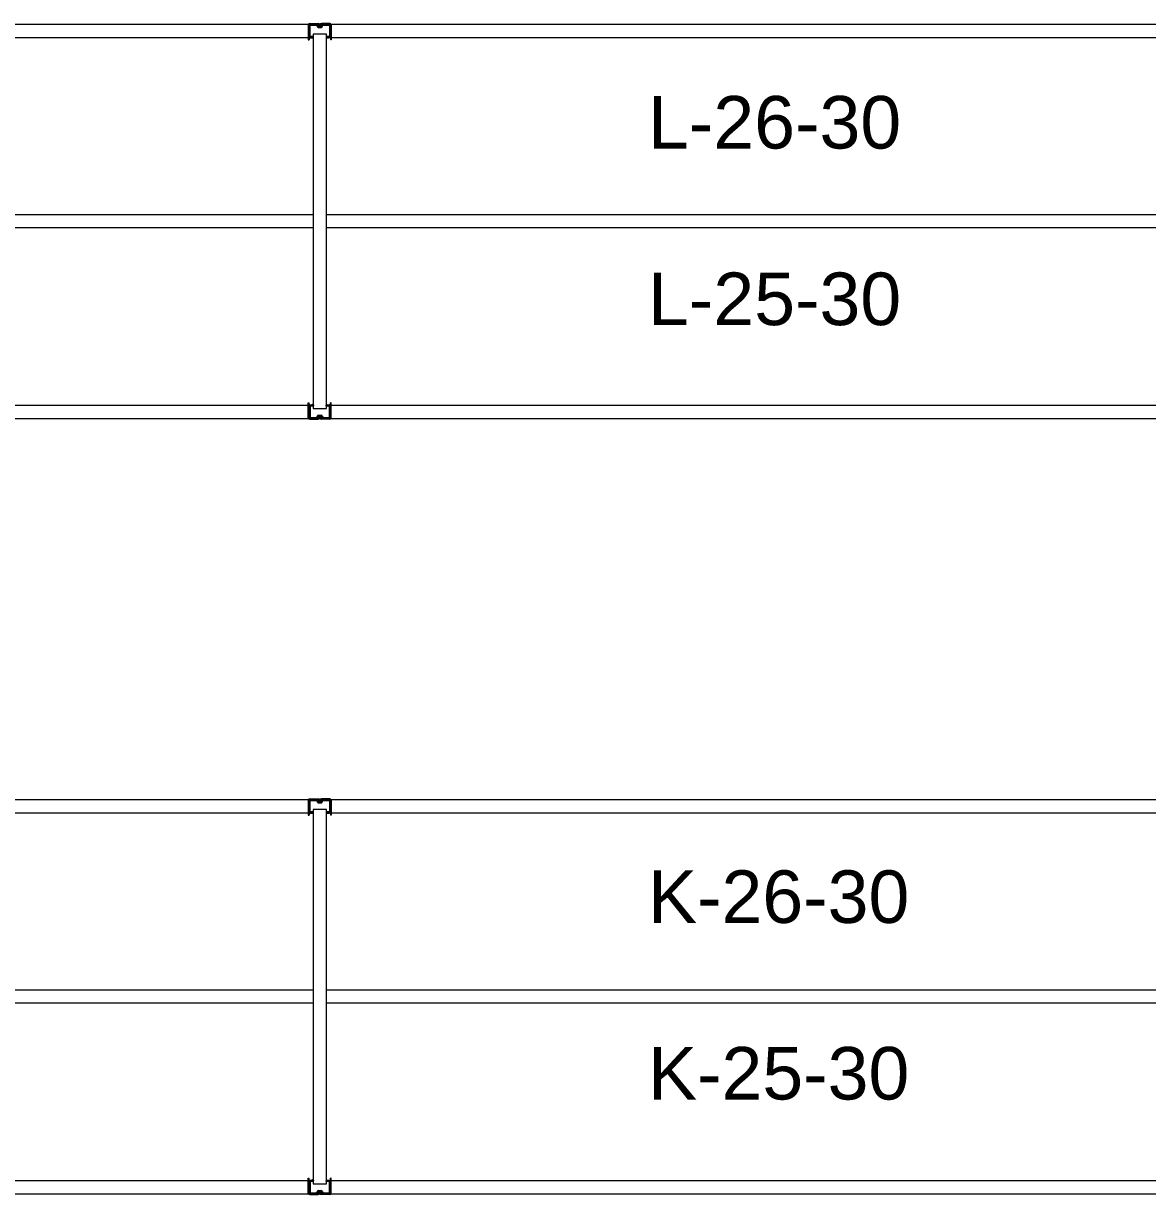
# Model space of a CAD drawing. Header units: inches. Extents: x 2743 to 10591, y -1604 to 5792.
# Drawn here: x 3817.1 to 3988.2, y 373.6 to 551.8 of the extents above; entities that cross this region are included whole.
import ezdxf

# ---------------------------------------------------------------- set-up
doc = ezdxf.new("R2010")
doc.units = ezdxf.units.IN
doc.header["$LTSCALE"] = 0.1875
doc.header["$MEASUREMENT"] = 0
for name, color, linetype, lineweight in [('22 Dimension', 7, 'Continuous', 5), ('32 Echelle', 160, 'Continuous', 15), ('33 Poutre', 30, 'Continuous', 15)]:
    doc.layers.add(name, color=color, linetype=linetype, lineweight=lineweight)
doc.styles.add('arial', font='')
doc.styles.get('arial').set_extended_font_data('Arial')

msp = doc.modelspace()

# ---------------------------------------------------------------- hatches: boundary and pattern name
at = {"layer": '32 Echelle'}
for points in [[(3861.20882, 549.49574), (3861.20882, 549.68324), (3861.02132, 549.68324)], [(3861.20882, 549.49574), (3861.20882, 549.68324), (3861.02132, 549.68324)], [(3861.20882, 549.49574), (3861.20882, 549.68324), (3861.02132, 549.68324)], [(3863.20882, 549.49574), (3863.20882, 549.68324), (3863.39632, 549.68324)], [(3863.20882, 549.49574), (3863.20882, 549.68324), (3863.39632, 549.68324)], [(3863.20882, 549.49574), (3863.20882, 549.68324), (3863.39632, 549.68324)], [(3861.20882, 493.87074), (3861.20882, 493.68324), (3861.02132, 493.68324)], [(3861.20882, 493.87074), (3861.20882, 493.68324), (3861.02132, 493.68324)], [(3861.20882, 493.87074), (3861.20882, 493.68324), (3861.02132, 493.68324)], [(3863.20882, 493.87074), (3863.20882, 493.68324), (3863.39632, 493.68324)], [(3863.20882, 493.87074), (3863.20882, 493.68324), (3863.39632, 493.68324)], [(3863.20882, 493.87074), (3863.20882, 493.68324), (3863.39632, 493.68324)], [(3861.20882, 431.49574), (3861.20882, 431.68324), (3861.02132, 431.68324)], [(3861.20882, 431.49574), (3861.20882, 431.68324), (3861.02132, 431.68324)], [(3861.20882, 431.49574), (3861.20882, 431.68324), (3861.02132, 431.68324)], [(3863.20882, 431.49574), (3863.20882, 431.68324), (3863.39632, 431.68324)], [(3863.20882, 431.49574), (3863.20882, 431.68324), (3863.39632, 431.68324)], [(3863.20882, 431.49574), (3863.20882, 431.68324), (3863.39632, 431.68324)], [(3861.20882, 375.87074), (3861.20882, 375.68324), (3861.02132, 375.68324)], [(3861.20882, 375.87074), (3861.20882, 375.68324), (3861.02132, 375.68324)], [(3861.20882, 375.87074), (3861.20882, 375.68324), (3861.02132, 375.68324)], [(3863.20882, 375.87074), (3863.20882, 375.68324), (3863.39632, 375.68324)], [(3863.20882, 375.87074), (3863.20882, 375.68324), (3863.39632, 375.68324)], [(3863.20882, 375.87074), (3863.20882, 375.68324), (3863.39632, 375.68324)]]:
    msp.add_hatch(color=256, dxfattribs=at).paths.add_polyline_path(points)

# ---------------------------------------------------------------- linework, layer by layer
at = {"layer": '22 Dimension'}
for p, q in [((3861.20882, 522.68324), (3715.58382, 522.68324)), ((4008.83382, 522.68324), (3863.20882, 522.68324)), ((3861.20882, 520.68324), (3715.58382, 520.68324)), ((4008.83382, 520.68324), (3863.20882, 520.68324)), ((3861.20882, 404.68324), (3715.58382, 404.68324)), ((4008.83382, 404.68324), (3863.20882, 404.68324)), ((3861.20882, 402.68324), (3715.58382, 402.68324)), ((4008.83382, 402.68324), (3863.20882, 402.68324))]:
    msp.add_line(p, q, dxfattribs=at)
at = {"layer": '32 Echelle', "linetype": 'Continuous', "lineweight": 25}
for p, q in [((3860.58386, 551.49949), (3860.58386, 549.86699)), ((3860.58386, 551.49949), (3860.58386, 549.86699)), ((3860.58386, 551.49949), (3860.58386, 549.86699)), ((3860.67386, 549.86699), (3860.67386, 551.49949)), ((3860.67386, 549.86699), (3860.67386, 551.49949)), ((3860.67386, 549.86699), (3860.67386, 551.49949)), ((3861.69645, 551.68324), (3860.76761, 551.68324)), ((3861.69645, 551.68324), (3860.76761, 551.68324)), ((3861.69645, 551.68324), (3860.76761, 551.68324)), ((3860.76761, 551.59324), (3861.69645, 551.59324)), ((3860.76761, 551.59324), (3861.69645, 551.59324)), ((3860.76761, 551.59324), (3861.69645, 551.59324)), ((3861.7861, 551.5269), (3861.83001, 551.38326)), ((3861.7861, 551.5269), (3861.83001, 551.38326)), ((3861.7861, 551.5269), (3861.83001, 551.38326)), ((3861.91608, 551.40958), (3861.87217, 551.55321)), ((3861.91608, 551.40958), (3861.87217, 551.55321)), ((3861.91608, 551.40958), (3861.87217, 551.55321)), ((3862.4119, 551.34324), (3862.00573, 551.34324)), ((3862.4119, 551.34324), (3862.00573, 551.34324)), ((3862.4119, 551.34324), (3862.00573, 551.34324)), ((3862.00573, 551.25324), (3862.4119, 551.25324)), ((3862.00573, 551.25324), (3862.4119, 551.25324)), ((3862.00573, 551.25324), (3862.4119, 551.25324)), ((3862.54547, 551.55321), (3862.50155, 551.40958)), ((3862.54547, 551.55321), (3862.50155, 551.40958)), ((3862.54547, 551.55321), (3862.50155, 551.40958)), ((3862.58762, 551.38326), (3862.63153, 551.5269)), ((3862.58762, 551.38326), (3862.63153, 551.5269)), ((3862.58762, 551.38326), (3862.63153, 551.5269)), ((3863.65002, 551.68324), (3862.72119, 551.68324)), ((3863.65002, 551.68324), (3862.72119, 551.68324)), ((3863.65002, 551.68324), (3862.72119, 551.68324)), ((3862.72119, 551.59324), (3863.65002, 551.59324)), ((3862.72119, 551.59324), (3863.65002, 551.59324)), ((3862.72119, 551.59324), (3863.65002, 551.59324)), ((3863.74377, 551.49949), (3863.74377, 549.86699)), ((3863.74377, 551.49949), (3863.74377, 549.86699)), ((3863.74377, 551.49949), (3863.74377, 549.86699)), ((3863.83377, 549.86699), (3863.83377, 551.49949)), ((3863.83377, 549.86699), (3863.83377, 551.49949)), ((3863.83377, 549.86699), (3863.83377, 551.49949)), ((3861.18386, 549.77324), (3860.76761, 549.77324)), ((3861.18386, 549.77324), (3860.76761, 549.77324)), ((3861.18386, 549.77324), (3860.76761, 549.77324)), ((3860.76761, 549.68324), (3861.18386, 549.68324)), ((3860.76761, 549.68324), (3861.18386, 549.68324)), ((3860.76761, 549.68324), (3861.18386, 549.68324)), ((3861.18386, 549.68324), (3861.18386, 549.77324)), ((3861.18386, 549.68324), (3861.18386, 549.77324)), ((3861.18386, 549.68324), (3861.18386, 549.77324)), ((3863.65002, 549.77324), (3863.23377, 549.77324)), ((3863.23377, 549.77324), (3863.23377, 549.68324)), ((3863.65002, 549.77324), (3863.23377, 549.77324)), ((3863.23377, 549.77324), (3863.23377, 549.68324)), ((3863.65002, 549.77324), (3863.23377, 549.77324)), ((3863.23377, 549.77324), (3863.23377, 549.68324)), ((3863.23377, 549.68324), (3863.65002, 549.68324)), ((3863.23377, 549.68324), (3863.65002, 549.68324)), ((3863.23377, 549.68324), (3863.65002, 549.68324)), ((3860.58386, 491.86699), (3860.58386, 493.49949)), ((3860.58386, 491.86699), (3860.58386, 493.49949)), ((3860.58386, 491.86699), (3860.58386, 493.49949)), ((3860.67386, 493.49949), (3860.67386, 491.86699)), ((3860.67386, 493.49949), (3860.67386, 491.86699)), ((3860.67386, 493.49949), (3860.67386, 491.86699)), ((3860.76761, 493.68324), (3861.18386, 493.68324)), ((3860.76761, 493.68324), (3861.18386, 493.68324)), ((3860.76761, 493.68324), (3861.18386, 493.68324)), ((3861.18386, 493.59324), (3860.76761, 493.59324)), ((3861.18386, 493.59324), (3860.76761, 493.59324)), ((3861.18386, 493.59324), (3860.76761, 493.59324)), ((3861.18386, 493.68324), (3861.18386, 493.59324)), ((3861.18386, 493.68324), (3861.18386, 493.59324)), ((3861.18386, 493.68324), (3861.18386, 493.59324)), ((3861.7861, 491.83958), (3861.83001, 491.98321)), ((3861.7861, 491.83958), (3861.83001, 491.98321)), ((3861.7861, 491.83958), (3861.83001, 491.98321)), ((3861.91608, 491.9569), (3861.87217, 491.81326)), ((3861.91608, 491.9569), (3861.87217, 491.81326)), ((3861.91608, 491.9569), (3861.87217, 491.81326)), ((3862.00573, 492.11324), (3862.4119, 492.11324)), ((3862.00573, 492.11324), (3862.4119, 492.11324)), ((3862.00573, 492.11324), (3862.4119, 492.11324)), ((3862.4119, 492.02324), (3862.00573, 492.02324)), ((3862.4119, 492.02324), (3862.00573, 492.02324)), ((3862.4119, 492.02324), (3862.00573, 492.02324)), ((3862.54547, 491.81326), (3862.50155, 491.9569)), ((3862.54547, 491.81326), (3862.50155, 491.9569)), ((3862.54547, 491.81326), (3862.50155, 491.9569)), ((3862.58762, 491.98321), (3862.63153, 491.83958)), ((3862.58762, 491.98321), (3862.63153, 491.83958)), ((3862.58762, 491.98321), (3862.63153, 491.83958)), ((3863.23377, 493.68324), (3863.65002, 493.68324)), ((3863.23377, 493.59324), (3863.23377, 493.68324)), ((3863.23377, 493.68324), (3863.65002, 493.68324)), ((3863.23377, 493.59324), (3863.23377, 493.68324)), ((3863.23377, 493.68324), (3863.65002, 493.68324)), ((3863.23377, 493.59324), (3863.23377, 493.68324)), ((3863.65002, 493.59324), (3863.23377, 493.59324)), ((3863.65002, 493.59324), (3863.23377, 493.59324)), ((3863.65002, 493.59324), (3863.23377, 493.59324)), ((3863.74377, 491.86699), (3863.74377, 493.49949)), ((3863.74377, 491.86699), (3863.74377, 493.49949)), ((3863.74377, 491.86699), (3863.74377, 493.49949)), ((3863.83377, 493.49949), (3863.83377, 491.86699)), ((3863.83377, 493.49949), (3863.83377, 491.86699)), ((3863.83377, 493.49949), (3863.83377, 491.86699)), ((3860.76761, 491.77324), (3861.69645, 491.77324)), ((3860.76761, 491.77324), (3861.69645, 491.77324)), ((3860.76761, 491.77324), (3861.69645, 491.77324)), ((3861.69645, 491.68324), (3860.76761, 491.68324)), ((3861.69645, 491.68324), (3860.76761, 491.68324)), ((3861.69645, 491.68324), (3860.76761, 491.68324)), ((3862.72119, 491.77324), (3863.65002, 491.77324)), ((3862.72119, 491.77324), (3863.65002, 491.77324)), ((3862.72119, 491.77324), (3863.65002, 491.77324)), ((3863.65002, 491.68324), (3862.72119, 491.68324)), ((3863.65002, 491.68324), (3862.72119, 491.68324)), ((3863.65002, 491.68324), (3862.72119, 491.68324)), ((3860.58386, 433.49949), (3860.58386, 431.86699)), ((3860.58386, 433.49949), (3860.58386, 431.86699)), ((3860.58386, 433.49949), (3860.58386, 431.86699)), ((3860.67386, 431.86699), (3860.67386, 433.49949)), ((3860.67386, 431.86699), (3860.67386, 433.49949)), ((3860.67386, 431.86699), (3860.67386, 433.49949)), ((3861.69645, 433.68324), (3860.76761, 433.68324)), ((3861.69645, 433.68324), (3860.76761, 433.68324)), ((3861.69645, 433.68324), (3860.76761, 433.68324)), ((3860.76761, 433.59324), (3861.69645, 433.59324)), ((3860.76761, 433.59324), (3861.69645, 433.59324)), ((3860.76761, 433.59324), (3861.69645, 433.59324)), ((3861.7861, 433.5269), (3861.83001, 433.38326)), ((3861.7861, 433.5269), (3861.83001, 433.38326)), ((3861.7861, 433.5269), (3861.83001, 433.38326)), ((3861.91608, 433.40958), (3861.87217, 433.55321)), ((3861.91608, 433.40958), (3861.87217, 433.55321)), ((3861.91608, 433.40958), (3861.87217, 433.55321)), ((3862.4119, 433.34324), (3862.00573, 433.34324)), ((3862.4119, 433.34324), (3862.00573, 433.34324)), ((3862.4119, 433.34324), (3862.00573, 433.34324)), ((3862.00573, 433.25324), (3862.4119, 433.25324)), ((3862.00573, 433.25324), (3862.4119, 433.25324)), ((3862.00573, 433.25324), (3862.4119, 433.25324)), ((3862.54547, 433.55321), (3862.50155, 433.40958)), ((3862.54547, 433.55321), (3862.50155, 433.40958)), ((3862.54547, 433.55321), (3862.50155, 433.40958)), ((3862.58762, 433.38326), (3862.63153, 433.5269)), ((3862.58762, 433.38326), (3862.63153, 433.5269)), ((3862.58762, 433.38326), (3862.63153, 433.5269)), ((3863.65002, 433.68324), (3862.72119, 433.68324)), ((3863.65002, 433.68324), (3862.72119, 433.68324)), ((3863.65002, 433.68324), (3862.72119, 433.68324)), ((3862.72119, 433.59324), (3863.65002, 433.59324)), ((3862.72119, 433.59324), (3863.65002, 433.59324)), ((3862.72119, 433.59324), (3863.65002, 433.59324)), ((3863.74377, 433.49949), (3863.74377, 431.86699)), ((3863.74377, 433.49949), (3863.74377, 431.86699)), ((3863.74377, 433.49949), (3863.74377, 431.86699)), ((3863.83377, 431.86699), (3863.83377, 433.49949)), ((3863.83377, 431.86699), (3863.83377, 433.49949)), ((3863.83377, 431.86699), (3863.83377, 433.49949)), ((3861.18386, 431.77324), (3860.76761, 431.77324)), ((3861.18386, 431.77324), (3860.76761, 431.77324)), ((3861.18386, 431.77324), (3860.76761, 431.77324)), ((3860.76761, 431.68324), (3861.18386, 431.68324)), ((3860.76761, 431.68324), (3861.18386, 431.68324)), ((3860.76761, 431.68324), (3861.18386, 431.68324)), ((3861.18386, 431.68324), (3861.18386, 431.77324)), ((3861.18386, 431.68324), (3861.18386, 431.77324)), ((3861.18386, 431.68324), (3861.18386, 431.77324)), ((3863.65002, 431.77324), (3863.23377, 431.77324)), ((3863.23377, 431.77324), (3863.23377, 431.68324)), ((3863.65002, 431.77324), (3863.23377, 431.77324)), ((3863.23377, 431.77324), (3863.23377, 431.68324)), ((3863.65002, 431.77324), (3863.23377, 431.77324)), ((3863.23377, 431.77324), (3863.23377, 431.68324)), ((3863.23377, 431.68324), (3863.65002, 431.68324)), ((3863.23377, 431.68324), (3863.65002, 431.68324)), ((3863.23377, 431.68324), (3863.65002, 431.68324)), ((3860.58386, 373.86699), (3860.58386, 375.49949)), ((3860.58386, 373.86699), (3860.58386, 375.49949)), ((3860.58386, 373.86699), (3860.58386, 375.49949)), ((3860.67386, 375.49949), (3860.67386, 373.86699)), ((3860.67386, 375.49949), (3860.67386, 373.86699)), ((3860.67386, 375.49949), (3860.67386, 373.86699)), ((3860.76761, 375.68324), (3861.18386, 375.68324)), ((3860.76761, 375.68324), (3861.18386, 375.68324)), ((3860.76761, 375.68324), (3861.18386, 375.68324)), ((3861.18386, 375.59324), (3860.76761, 375.59324)), ((3861.18386, 375.59324), (3860.76761, 375.59324)), ((3861.18386, 375.59324), (3860.76761, 375.59324)), ((3861.18386, 375.68324), (3861.18386, 375.59324)), ((3861.18386, 375.68324), (3861.18386, 375.59324)), ((3861.18386, 375.68324), (3861.18386, 375.59324)), ((3863.23377, 375.68324), (3863.65002, 375.68324)), ((3863.23377, 375.59324), (3863.23377, 375.68324)), ((3863.23377, 375.68324), (3863.65002, 375.68324)), ((3863.23377, 375.59324), (3863.23377, 375.68324)), ((3863.23377, 375.68324), (3863.65002, 375.68324)), ((3863.23377, 375.59324), (3863.23377, 375.68324)), ((3863.65002, 375.59324), (3863.23377, 375.59324)), ((3863.65002, 375.59324), (3863.23377, 375.59324)), ((3863.65002, 375.59324), (3863.23377, 375.59324)), ((3863.74377, 373.86699), (3863.74377, 375.49949)), ((3863.74377, 373.86699), (3863.74377, 375.49949)), ((3863.74377, 373.86699), (3863.74377, 375.49949)), ((3863.83377, 375.49949), (3863.83377, 373.86699)), ((3863.83377, 375.49949), (3863.83377, 373.86699)), ((3863.83377, 375.49949), (3863.83377, 373.86699)), ((3860.76761, 373.77324), (3861.69645, 373.77324)), ((3860.76761, 373.77324), (3861.69645, 373.77324)), ((3860.76761, 373.77324), (3861.69645, 373.77324)), ((3861.69645, 373.68324), (3860.76761, 373.68324)), ((3861.69645, 373.68324), (3860.76761, 373.68324)), ((3861.69645, 373.68324), (3860.76761, 373.68324)), ((3861.7861, 373.83958), (3861.83001, 373.98321)), ((3861.7861, 373.83958), (3861.83001, 373.98321)), ((3861.7861, 373.83958), (3861.83001, 373.98321)), ((3861.91608, 373.9569), (3861.87217, 373.81326)), ((3861.91608, 373.9569), (3861.87217, 373.81326)), ((3861.91608, 373.9569), (3861.87217, 373.81326)), ((3862.00573, 374.11324), (3862.4119, 374.11324)), ((3862.00573, 374.11324), (3862.4119, 374.11324)), ((3862.00573, 374.11324), (3862.4119, 374.11324)), ((3862.4119, 374.02324), (3862.00573, 374.02324)), ((3862.4119, 374.02324), (3862.00573, 374.02324)), ((3862.4119, 374.02324), (3862.00573, 374.02324)), ((3862.54547, 373.81326), (3862.50155, 373.9569)), ((3862.54547, 373.81326), (3862.50155, 373.9569)), ((3862.54547, 373.81326), (3862.50155, 373.9569)), ((3862.58762, 373.98321), (3862.63153, 373.83958)), ((3862.58762, 373.98321), (3862.63153, 373.83958)), ((3862.58762, 373.98321), (3862.63153, 373.83958)), ((3862.72119, 373.77324), (3863.65002, 373.77324)), ((3862.72119, 373.77324), (3863.65002, 373.77324)), ((3862.72119, 373.77324), (3863.65002, 373.77324)), ((3863.65002, 373.68324), (3862.72119, 373.68324)), ((3863.65002, 373.68324), (3862.72119, 373.68324)), ((3863.65002, 373.68324), (3862.72119, 373.68324))]:
    msp.add_line(p, q, dxfattribs=at)
at = {"layer": '32 Echelle'}
for p, q in [((3861.20882, 549.68324), (3861.02132, 549.68324)), ((3861.20882, 549.49574), (3861.02132, 549.68324)), ((3861.20882, 549.68324), (3861.02132, 549.68324)), ((3861.20882, 549.49574), (3861.02132, 549.68324)), ((3861.20882, 549.68324), (3861.02132, 549.68324)), ((3861.20882, 549.49574), (3861.02132, 549.68324)), ((3863.20882, 550.18324), (3861.20882, 550.18324)), ((3861.20882, 550.18324), (3861.20882, 493.18324)), ((3863.20882, 550.18324), (3861.20882, 550.18324)), ((3861.20882, 550.18324), (3861.20882, 493.18324)), ((3863.20882, 550.18324), (3861.20882, 550.18324)), ((3861.20882, 550.18324), (3861.20882, 493.18324)), ((3861.20882, 549.49574), (3861.20882, 549.68324)), ((3861.20882, 549.49574), (3861.20882, 549.68324)), ((3861.20882, 549.49574), (3861.20882, 549.68324)), ((3863.20882, 493.18324), (3863.20882, 550.18324)), ((3863.20882, 493.18324), (3863.20882, 550.18324)), ((3863.20882, 493.18324), (3863.20882, 550.18324)), ((3863.20882, 549.68324), (3863.39632, 549.68324)), ((3863.20882, 549.49574), (3863.20882, 549.68324)), ((3863.20882, 549.49574), (3863.39632, 549.68324)), ((3863.20882, 549.68324), (3863.39632, 549.68324)), ((3863.20882, 549.49574), (3863.20882, 549.68324)), ((3863.20882, 549.49574), (3863.39632, 549.68324)), ((3863.20882, 549.68324), (3863.39632, 549.68324)), ((3863.20882, 549.49574), (3863.20882, 549.68324)), ((3863.20882, 549.49574), (3863.39632, 549.68324)), ((3861.20882, 493.87074), (3861.02132, 493.68324)), ((3861.20882, 493.87074), (3861.02132, 493.68324)), ((3861.20882, 493.87074), (3861.02132, 493.68324)), ((3861.20882, 493.87074), (3861.20882, 493.68324)), ((3861.20882, 493.87074), (3861.20882, 493.68324)), ((3861.20882, 493.87074), (3861.20882, 493.68324)), ((3863.20882, 493.87074), (3863.20882, 493.68324)), ((3863.20882, 493.87074), (3863.39632, 493.68324)), ((3863.20882, 493.87074), (3863.20882, 493.68324)), ((3863.20882, 493.87074), (3863.39632, 493.68324)), ((3863.20882, 493.87074), (3863.20882, 493.68324)), ((3863.20882, 493.87074), (3863.39632, 493.68324)), ((3861.20882, 493.68324), (3861.02132, 493.68324)), ((3861.20882, 493.68324), (3861.02132, 493.68324)), ((3861.20882, 493.68324), (3861.02132, 493.68324)), ((3861.20882, 493.18324), (3863.20882, 493.18324)), ((3861.20882, 493.18324), (3863.20882, 493.18324)), ((3861.20882, 493.18324), (3863.20882, 493.18324)), ((3863.20882, 493.68324), (3863.39632, 493.68324)), ((3863.20882, 493.68324), (3863.39632, 493.68324)), ((3863.20882, 493.68324), (3863.39632, 493.68324)), ((3861.20882, 431.68324), (3861.02132, 431.68324)), ((3861.20882, 431.49574), (3861.02132, 431.68324)), ((3861.20882, 431.68324), (3861.02132, 431.68324)), ((3861.20882, 431.49574), (3861.02132, 431.68324)), ((3861.20882, 431.68324), (3861.02132, 431.68324)), ((3861.20882, 431.49574), (3861.02132, 431.68324)), ((3863.20882, 432.18324), (3861.20882, 432.18324)), ((3861.20882, 432.18324), (3861.20882, 375.18324)), ((3863.20882, 432.18324), (3861.20882, 432.18324)), ((3861.20882, 432.18324), (3861.20882, 375.18324)), ((3863.20882, 432.18324), (3861.20882, 432.18324)), ((3861.20882, 432.18324), (3861.20882, 375.18324)), ((3861.20882, 431.49574), (3861.20882, 431.68324)), ((3861.20882, 431.49574), (3861.20882, 431.68324)), ((3861.20882, 431.49574), (3861.20882, 431.68324)), ((3863.20882, 375.18324), (3863.20882, 432.18324)), ((3863.20882, 375.18324), (3863.20882, 432.18324)), ((3863.20882, 375.18324), (3863.20882, 432.18324)), ((3863.20882, 431.68324), (3863.39632, 431.68324)), ((3863.20882, 431.49574), (3863.20882, 431.68324)), ((3863.20882, 431.49574), (3863.39632, 431.68324)), ((3863.20882, 431.68324), (3863.39632, 431.68324)), ((3863.20882, 431.49574), (3863.20882, 431.68324)), ((3863.20882, 431.49574), (3863.39632, 431.68324)), ((3863.20882, 431.68324), (3863.39632, 431.68324)), ((3863.20882, 431.49574), (3863.20882, 431.68324)), ((3863.20882, 431.49574), (3863.39632, 431.68324)), ((3861.20882, 375.87074), (3861.02132, 375.68324)), ((3861.20882, 375.87074), (3861.02132, 375.68324)), ((3861.20882, 375.87074), (3861.02132, 375.68324)), ((3861.20882, 375.68324), (3861.02132, 375.68324)), ((3861.20882, 375.68324), (3861.02132, 375.68324)), ((3861.20882, 375.68324), (3861.02132, 375.68324)), ((3861.20882, 375.87074), (3861.20882, 375.68324)), ((3861.20882, 375.87074), (3861.20882, 375.68324)), ((3861.20882, 375.87074), (3861.20882, 375.68324)), ((3861.20882, 375.18324), (3863.20882, 375.18324)), ((3861.20882, 375.18324), (3863.20882, 375.18324)), ((3861.20882, 375.18324), (3863.20882, 375.18324)), ((3863.20882, 375.87074), (3863.20882, 375.68324)), ((3863.20882, 375.87074), (3863.39632, 375.68324)), ((3863.20882, 375.87074), (3863.20882, 375.68324)), ((3863.20882, 375.87074), (3863.39632, 375.68324)), ((3863.20882, 375.87074), (3863.20882, 375.68324)), ((3863.20882, 375.87074), (3863.39632, 375.68324)), ((3863.20882, 375.68324), (3863.39632, 375.68324)), ((3863.20882, 375.68324), (3863.39632, 375.68324)), ((3863.20882, 375.68324), (3863.39632, 375.68324))]:
    msp.add_line(p, q, dxfattribs=at)
at = {"layer": '32 Echelle', "linetype": 'Continuous', "lineweight": 25}
for centre, radius, start, end in [((3860.76761, 551.49949), 0.18375, 90, 180), ((3860.76761, 551.49949), 0.18375, 90, 180), ((3860.76761, 551.49949), 0.18375, 90, 180), ((3860.76761, 551.49949), 0.09375, 90, 180), ((3860.76761, 551.49949), 0.09375, 90, 180), ((3860.76761, 551.49949), 0.09375, 90, 180), ((3861.69645, 551.49949), 0.18375, 17, 90), ((3861.69645, 551.49949), 0.18375, 17, 90), ((3861.69645, 551.49949), 0.18375, 17, 90), ((3861.69645, 551.49949), 0.09375, 17, 90), ((3861.69645, 551.49949), 0.09375, 17, 90), ((3861.69645, 551.49949), 0.09375, 17, 90), ((3862.00573, 551.43699), 0.18375, 197, 270), ((3862.00573, 551.43699), 0.18375, 197, 270), ((3862.00573, 551.43699), 0.18375, 197, 270), ((3862.00573, 551.43699), 0.09375, 197, 270), ((3862.00573, 551.43699), 0.09375, 197, 270), ((3862.00573, 551.43699), 0.09375, 197, 270), ((3862.4119, 551.43699), 0.09375, 270, 343), ((3862.4119, 551.43699), 0.09375, 270, 343), ((3862.4119, 551.43699), 0.09375, 270, 343), ((3862.4119, 551.43699), 0.18375, 270, 343), ((3862.4119, 551.43699), 0.18375, 270, 343), ((3862.4119, 551.43699), 0.18375, 270, 343), ((3862.72119, 551.49949), 0.18375, 90, 163), ((3862.72119, 551.49949), 0.18375, 90, 163), ((3862.72119, 551.49949), 0.18375, 90, 163), ((3862.72119, 551.49949), 0.09375, 90, 163), ((3862.72119, 551.49949), 0.09375, 90, 163), ((3862.72119, 551.49949), 0.09375, 90, 163), ((3863.65002, 551.49949), 0.18375, 0, 90), ((3863.65002, 551.49949), 0.18375, 0, 90), ((3863.65002, 551.49949), 0.18375, 0, 90), ((3863.65002, 551.49949), 0.09375, 0, 90), ((3863.65002, 551.49949), 0.09375, 0, 90), ((3863.65002, 551.49949), 0.09375, 0, 90), ((3860.76761, 549.86699), 0.18375, 180, 270), ((3860.76761, 549.86699), 0.18375, 180, 270), ((3860.76761, 549.86699), 0.18375, 180, 270), ((3860.76761, 549.86699), 0.09375, 180, 270), ((3860.76761, 549.86699), 0.09375, 180, 270), ((3860.76761, 549.86699), 0.09375, 180, 270), ((3863.65002, 549.86699), 0.09375, 270, 0), ((3863.65002, 549.86699), 0.18375, 270, 0), ((3863.65002, 549.86699), 0.09375, 270, 0), ((3863.65002, 549.86699), 0.18375, 270, 0), ((3863.65002, 549.86699), 0.09375, 270, 0), ((3863.65002, 549.86699), 0.18375, 270, 0), ((3860.76761, 493.49949), 0.18375, 90, 180), ((3860.76761, 493.49949), 0.18375, 90, 180), ((3860.76761, 493.49949), 0.18375, 90, 180), ((3860.76761, 493.49949), 0.09375, 90, 180), ((3860.76761, 493.49949), 0.09375, 90, 180), ((3860.76761, 493.49949), 0.09375, 90, 180), ((3862.00573, 491.92949), 0.18375, 90, 163), ((3862.00573, 491.92949), 0.18375, 90, 163), ((3862.00573, 491.92949), 0.18375, 90, 163), ((3862.00573, 491.92949), 0.09375, 90, 163), ((3862.00573, 491.92949), 0.09375, 90, 163), ((3862.00573, 491.92949), 0.09375, 90, 163), ((3862.4119, 491.92949), 0.18375, 17, 90), ((3862.4119, 491.92949), 0.18375, 17, 90), ((3862.4119, 491.92949), 0.18375, 17, 90), ((3862.4119, 491.92949), 0.09375, 17, 90), ((3862.4119, 491.92949), 0.09375, 17, 90), ((3862.4119, 491.92949), 0.09375, 17, 90), ((3863.65002, 493.49949), 0.18375, 0, 90), ((3863.65002, 493.49949), 0.18375, 0, 90), ((3863.65002, 493.49949), 0.18375, 0, 90), ((3863.65002, 493.49949), 0.09375, 0, 90), ((3863.65002, 493.49949), 0.09375, 0, 90), ((3863.65002, 493.49949), 0.09375, 0, 90), ((3860.76761, 491.86699), 0.18375, 180, 270), ((3860.76761, 491.86699), 0.18375, 180, 270), ((3860.76761, 491.86699), 0.18375, 180, 270), ((3860.76761, 491.86699), 0.09375, 180, 270), ((3860.76761, 491.86699), 0.09375, 180, 270), ((3860.76761, 491.86699), 0.09375, 180, 270), ((3861.69645, 491.86699), 0.09375, 270, 343), ((3861.69645, 491.86699), 0.09375, 270, 343), ((3861.69645, 491.86699), 0.09375, 270, 343), ((3861.69645, 491.86699), 0.18375, 270, 343), ((3861.69645, 491.86699), 0.18375, 270, 343), ((3861.69645, 491.86699), 0.18375, 270, 343), ((3862.72119, 491.86699), 0.18375, 197, 270), ((3862.72119, 491.86699), 0.18375, 197, 270), ((3862.72119, 491.86699), 0.18375, 197, 270), ((3862.72119, 491.86699), 0.09375, 197, 270), ((3862.72119, 491.86699), 0.09375, 197, 270), ((3862.72119, 491.86699), 0.09375, 197, 270), ((3863.65002, 491.86699), 0.09375, 270, 0), ((3863.65002, 491.86699), 0.18375, 270, 0), ((3863.65002, 491.86699), 0.09375, 270, 0), ((3863.65002, 491.86699), 0.18375, 270, 0), ((3863.65002, 491.86699), 0.09375, 270, 0), ((3863.65002, 491.86699), 0.18375, 270, 0), ((3860.76761, 433.49949), 0.18375, 90, 180), ((3860.76761, 433.49949), 0.18375, 90, 180), ((3860.76761, 433.49949), 0.18375, 90, 180), ((3860.76761, 433.49949), 0.09375, 90, 180), ((3860.76761, 433.49949), 0.09375, 90, 180), ((3860.76761, 433.49949), 0.09375, 90, 180), ((3861.69645, 433.49949), 0.18375, 17, 90), ((3861.69645, 433.49949), 0.18375, 17, 90), ((3861.69645, 433.49949), 0.18375, 17, 90), ((3861.69645, 433.49949), 0.09375, 17, 90), ((3861.69645, 433.49949), 0.09375, 17, 90), ((3861.69645, 433.49949), 0.09375, 17, 90), ((3862.00573, 433.43699), 0.18375, 197, 270), ((3862.00573, 433.43699), 0.18375, 197, 270), ((3862.00573, 433.43699), 0.18375, 197, 270), ((3862.00573, 433.43699), 0.09375, 197, 270), ((3862.00573, 433.43699), 0.09375, 197, 270), ((3862.00573, 433.43699), 0.09375, 197, 270), ((3862.4119, 433.43699), 0.09375, 270, 343), ((3862.4119, 433.43699), 0.09375, 270, 343), ((3862.4119, 433.43699), 0.09375, 270, 343), ((3862.4119, 433.43699), 0.18375, 270, 343), ((3862.4119, 433.43699), 0.18375, 270, 343), ((3862.4119, 433.43699), 0.18375, 270, 343), ((3862.72119, 433.49949), 0.18375, 90, 163), ((3862.72119, 433.49949), 0.18375, 90, 163), ((3862.72119, 433.49949), 0.18375, 90, 163), ((3862.72119, 433.49949), 0.09375, 90, 163), ((3862.72119, 433.49949), 0.09375, 90, 163), ((3862.72119, 433.49949), 0.09375, 90, 163), ((3863.65002, 433.49949), 0.18375, 0, 90), ((3863.65002, 433.49949), 0.18375, 0, 90), ((3863.65002, 433.49949), 0.18375, 0, 90), ((3863.65002, 433.49949), 0.09375, 0, 90), ((3863.65002, 433.49949), 0.09375, 0, 90), ((3863.65002, 433.49949), 0.09375, 0, 90), ((3860.76761, 431.86699), 0.18375, 180, 270), ((3860.76761, 431.86699), 0.18375, 180, 270), ((3860.76761, 431.86699), 0.18375, 180, 270), ((3860.76761, 431.86699), 0.09375, 180, 270), ((3860.76761, 431.86699), 0.09375, 180, 270), ((3860.76761, 431.86699), 0.09375, 180, 270), ((3863.65002, 431.86699), 0.09375, 270, 0), ((3863.65002, 431.86699), 0.18375, 270, 0), ((3863.65002, 431.86699), 0.09375, 270, 0), ((3863.65002, 431.86699), 0.18375, 270, 0), ((3863.65002, 431.86699), 0.09375, 270, 0), ((3863.65002, 431.86699), 0.18375, 270, 0), ((3860.76761, 375.49949), 0.18375, 90, 180), ((3860.76761, 375.49949), 0.18375, 90, 180), ((3860.76761, 375.49949), 0.18375, 90, 180), ((3860.76761, 375.49949), 0.09375, 90, 180), ((3860.76761, 375.49949), 0.09375, 90, 180), ((3860.76761, 375.49949), 0.09375, 90, 180), ((3863.65002, 375.49949), 0.18375, 0, 90), ((3863.65002, 375.49949), 0.18375, 0, 90), ((3863.65002, 375.49949), 0.18375, 0, 90), ((3863.65002, 375.49949), 0.09375, 0, 90), ((3863.65002, 375.49949), 0.09375, 0, 90), ((3863.65002, 375.49949), 0.09375, 0, 90), ((3860.76761, 373.86699), 0.18375, 180, 270), ((3860.76761, 373.86699), 0.18375, 180, 270), ((3860.76761, 373.86699), 0.18375, 180, 270), ((3860.76761, 373.86699), 0.09375, 180, 270), ((3860.76761, 373.86699), 0.09375, 180, 270), ((3860.76761, 373.86699), 0.09375, 180, 270), ((3861.69645, 373.86699), 0.09375, 270, 343), ((3861.69645, 373.86699), 0.09375, 270, 343), ((3861.69645, 373.86699), 0.09375, 270, 343), ((3861.69645, 373.86699), 0.18375, 270, 343), ((3861.69645, 373.86699), 0.18375, 270, 343), ((3861.69645, 373.86699), 0.18375, 270, 343), ((3862.00573, 373.92949), 0.18375, 90, 163), ((3862.00573, 373.92949), 0.18375, 90, 163), ((3862.00573, 373.92949), 0.18375, 90, 163), ((3862.00573, 373.92949), 0.09375, 90, 163), ((3862.00573, 373.92949), 0.09375, 90, 163), ((3862.00573, 373.92949), 0.09375, 90, 163), ((3862.4119, 373.92949), 0.18375, 17, 90), ((3862.4119, 373.92949), 0.18375, 17, 90), ((3862.4119, 373.92949), 0.18375, 17, 90), ((3862.4119, 373.92949), 0.09375, 17, 90), ((3862.4119, 373.92949), 0.09375, 17, 90), ((3862.4119, 373.92949), 0.09375, 17, 90), ((3862.72119, 373.86699), 0.18375, 197, 270), ((3862.72119, 373.86699), 0.18375, 197, 270), ((3862.72119, 373.86699), 0.18375, 197, 270), ((3862.72119, 373.86699), 0.09375, 197, 270), ((3862.72119, 373.86699), 0.09375, 197, 270), ((3862.72119, 373.86699), 0.09375, 197, 270), ((3863.65002, 373.86699), 0.09375, 270, 0), ((3863.65002, 373.86699), 0.18375, 270, 0), ((3863.65002, 373.86699), 0.09375, 270, 0), ((3863.65002, 373.86699), 0.18375, 270, 0), ((3863.65002, 373.86699), 0.09375, 270, 0), ((3863.65002, 373.86699), 0.18375, 270, 0)]:
    msp.add_arc(centre, radius, start, end, dxfattribs=at)
at = {"layer": '33 Poutre'}
for p, q in [((3716.33382, 551.68324), (3860.45882, 551.68324)), ((3860.45882, 551.68324), (3860.45882, 549.68324)), ((3860.45882, 551.68324), (3860.45882, 549.68324)), ((3860.45882, 551.55824), (3860.45882, 549.30224)), ((3860.45882, 551.55824), (3860.45882, 549.30224)), ((3860.57782, 551.55824), (3860.57782, 549.30224)), ((3860.57782, 551.55824), (3860.57782, 549.30224)), ((3860.70282, 551.80224), (3861.96482, 551.80224)), ((3860.70282, 551.80224), (3861.96482, 551.80224)), ((3861.96482, 551.68324), (3860.70282, 551.68324)), ((3861.96482, 551.68324), (3860.70282, 551.68324)), ((3862.08982, 551.34324), (3862.08982, 551.55824)), ((3862.08982, 551.34324), (3862.08982, 551.55824)), ((3862.08982, 551.34324), (3862.20882, 551.34324)), ((3862.08982, 551.34324), (3862.20882, 551.34324)), ((3862.20882, 551.34324), (3862.20882, 551.55824)), ((3862.20882, 551.34324), (3862.20882, 551.55824)), ((3862.20882, 551.34324), (3862.20882, 551.55824)), ((3862.32782, 551.34324), (3862.20882, 551.34324)), ((3862.32782, 551.34324), (3862.32782, 551.55824)), ((3863.71482, 551.80224), (3862.45282, 551.80224)), ((3862.45282, 551.68324), (3863.71482, 551.68324)), ((3863.83982, 551.55824), (3863.83982, 549.30224)), ((3863.95882, 551.68324), (4008.08382, 551.68324)), ((3863.95882, 551.68324), (3863.95882, 549.68324)), ((3863.95882, 551.55824), (3863.95882, 549.30224)), ((3716.33382, 549.68324), (3860.45882, 549.68324)), ((3860.45882, 549.30224), (3860.57782, 549.30224)), ((3860.45882, 549.30224), (3860.57782, 549.30224)), ((3863.95882, 549.30224), (3863.83982, 549.30224)), ((3863.95882, 549.68324), (4008.08382, 549.68324)), ((3860.45882, 491.80824), (3860.45882, 494.06424)), ((3860.45882, 494.06424), (3860.57782, 494.06424)), ((3860.45882, 491.80824), (3860.45882, 494.06424)), ((3860.45882, 494.06424), (3860.57782, 494.06424)), ((3860.57782, 491.80824), (3860.57782, 494.06424)), ((3860.57782, 491.80824), (3860.57782, 494.06424)), ((3863.95882, 494.06424), (3863.83982, 494.06424)), ((3863.83982, 491.80824), (3863.83982, 494.06424)), ((3863.95882, 491.80824), (3863.95882, 494.06424)), ((3716.33382, 493.68324), (3860.45882, 493.68324)), ((3860.45882, 491.68324), (3860.45882, 493.68324)), ((3860.45882, 491.68324), (3860.45882, 493.68324)), ((3862.08982, 492.02324), (3862.08982, 491.80824)), ((3862.08982, 492.02324), (3862.20882, 492.02324)), ((3862.08982, 492.02324), (3862.08982, 491.80824)), ((3862.08982, 492.02324), (3862.20882, 492.02324)), ((3862.20882, 492.02324), (3862.20882, 491.80824)), ((3862.20882, 492.02324), (3862.20882, 491.80824)), ((3862.20882, 492.02324), (3862.20882, 491.80824)), ((3862.32782, 492.02324), (3862.20882, 492.02324)), ((3862.32782, 492.02324), (3862.32782, 491.80824)), ((3863.95882, 493.68324), (4008.08382, 493.68324)), ((3863.95882, 491.68324), (3863.95882, 493.68324)), ((3716.33382, 491.68324), (3860.45882, 491.68324)), ((3861.96482, 491.68324), (3860.70282, 491.68324)), ((3861.96482, 491.68324), (3860.70282, 491.68324)), ((3860.70282, 491.56424), (3861.96482, 491.56424)), ((3860.70282, 491.56424), (3861.96482, 491.56424)), ((3862.45282, 491.68324), (3863.71482, 491.68324)), ((3863.71482, 491.56424), (3862.45282, 491.56424)), ((3863.95882, 491.68324), (4008.08382, 491.68324)), ((3716.33382, 433.68324), (3860.45882, 433.68324)), ((3860.45882, 433.68324), (3860.45882, 431.68324)), ((3860.45882, 433.68324), (3860.45882, 431.68324)), ((3860.45882, 433.55824), (3860.45882, 431.30224)), ((3860.45882, 433.55824), (3860.45882, 431.30224)), ((3860.57782, 433.55824), (3860.57782, 431.30224)), ((3860.57782, 433.55824), (3860.57782, 431.30224)), ((3860.70282, 433.80224), (3861.96482, 433.80224)), ((3860.70282, 433.80224), (3861.96482, 433.80224)), ((3861.96482, 433.68324), (3860.70282, 433.68324)), ((3861.96482, 433.68324), (3860.70282, 433.68324)), ((3862.08982, 433.34324), (3862.08982, 433.55824)), ((3862.08982, 433.34324), (3862.08982, 433.55824)), ((3862.08982, 433.34324), (3862.20882, 433.34324)), ((3862.08982, 433.34324), (3862.20882, 433.34324)), ((3862.20882, 433.34324), (3862.20882, 433.55824)), ((3862.20882, 433.34324), (3862.20882, 433.55824)), ((3862.20882, 433.34324), (3862.20882, 433.55824)), ((3862.32782, 433.34324), (3862.20882, 433.34324)), ((3862.32782, 433.34324), (3862.32782, 433.55824)), ((3863.71482, 433.80224), (3862.45282, 433.80224)), ((3862.45282, 433.68324), (3863.71482, 433.68324)), ((3863.83982, 433.55824), (3863.83982, 431.30224)), ((3863.95882, 433.68324), (4008.08382, 433.68324)), ((3863.95882, 433.68324), (3863.95882, 431.68324)), ((3863.95882, 433.55824), (3863.95882, 431.30224)), ((3716.33382, 431.68324), (3860.45882, 431.68324)), ((3863.95882, 431.68324), (4008.08382, 431.68324)), ((3860.45882, 431.30224), (3860.57782, 431.30224)), ((3860.45882, 431.30224), (3860.57782, 431.30224)), ((3863.95882, 431.30224), (3863.83982, 431.30224)), ((3716.33382, 375.68324), (3860.45882, 375.68324)), ((3860.45882, 373.80824), (3860.45882, 376.06424)), ((3860.45882, 376.06424), (3860.57782, 376.06424)), ((3860.45882, 373.80824), (3860.45882, 376.06424)), ((3860.45882, 376.06424), (3860.57782, 376.06424)), ((3860.45882, 373.68324), (3860.45882, 375.68324)), ((3860.45882, 373.68324), (3860.45882, 375.68324)), ((3860.57782, 373.80824), (3860.57782, 376.06424)), ((3860.57782, 373.80824), (3860.57782, 376.06424)), ((3863.95882, 376.06424), (3863.83982, 376.06424)), ((3863.83982, 373.80824), (3863.83982, 376.06424)), ((3863.95882, 373.80824), (3863.95882, 376.06424)), ((3863.95882, 375.68324), (4008.08382, 375.68324)), ((3863.95882, 373.68324), (3863.95882, 375.68324)), ((3716.33382, 373.68324), (3860.45882, 373.68324)), ((3861.96482, 373.68324), (3860.70282, 373.68324)), ((3861.96482, 373.68324), (3860.70282, 373.68324)), ((3860.70282, 373.56424), (3861.96482, 373.56424)), ((3860.70282, 373.56424), (3861.96482, 373.56424)), ((3862.08982, 374.02324), (3862.08982, 373.80824)), ((3862.08982, 374.02324), (3862.20882, 374.02324)), ((3862.08982, 374.02324), (3862.08982, 373.80824)), ((3862.08982, 374.02324), (3862.20882, 374.02324)), ((3862.20882, 374.02324), (3862.20882, 373.80824)), ((3862.20882, 374.02324), (3862.20882, 373.80824)), ((3862.20882, 374.02324), (3862.20882, 373.80824)), ((3862.32782, 374.02324), (3862.20882, 374.02324)), ((3862.32782, 374.02324), (3862.32782, 373.80824)), ((3862.45282, 373.68324), (3863.71482, 373.68324)), ((3863.71482, 373.56424), (3862.45282, 373.56424)), ((3863.95882, 373.68324), (4008.08382, 373.68324))]:
    msp.add_line(p, q, dxfattribs=at)
for centre, radius, start, end in [((3860.70282, 551.55824), 0.244, 90, 180), ((3860.70282, 551.55824), 0.244, 90, 180), ((3860.70282, 551.55824), 0.125, 90, 180), ((3860.70282, 551.55824), 0.125, 90, 180), ((3861.96482, 551.55824), 0.244, 0, 90), ((3861.96482, 551.55824), 0.244, 0, 90), ((3861.96482, 551.55824), 0.125, 0, 90), ((3861.96482, 551.55824), 0.125, 0, 90), ((3862.45282, 551.55824), 0.244, 90, 180), ((3862.45282, 551.55824), 0.125, 90, 180), ((3863.71482, 551.55824), 0.244, 0, 90), ((3863.71482, 551.55824), 0.125, 0, 90), ((3860.70282, 491.80824), 0.244, 180, 270), ((3860.70282, 491.80824), 0.244, 180, 270), ((3860.70282, 491.80824), 0.125, 180, 270), ((3860.70282, 491.80824), 0.125, 180, 270), ((3861.96482, 491.80824), 0.125, 270, 0), ((3861.96482, 491.80824), 0.244, 270, 0), ((3861.96482, 491.80824), 0.125, 270, 0), ((3861.96482, 491.80824), 0.244, 270, 0), ((3862.45282, 491.80824), 0.244, 180, 270), ((3862.45282, 491.80824), 0.125, 180, 270), ((3863.71482, 491.80824), 0.244, 270, 0), ((3863.71482, 491.80824), 0.125, 270, 0), ((3860.70282, 433.55824), 0.244, 90, 180), ((3860.70282, 433.55824), 0.244, 90, 180), ((3860.70282, 433.55824), 0.125, 90, 180), ((3860.70282, 433.55824), 0.125, 90, 180), ((3861.96482, 433.55824), 0.244, 0, 90), ((3861.96482, 433.55824), 0.244, 0, 90), ((3861.96482, 433.55824), 0.125, 0, 90), ((3861.96482, 433.55824), 0.125, 0, 90), ((3862.45282, 433.55824), 0.244, 90, 180), ((3862.45282, 433.55824), 0.125, 90, 180), ((3863.71482, 433.55824), 0.244, 0, 90), ((3863.71482, 433.55824), 0.125, 0, 90), ((3860.70282, 373.80824), 0.244, 180, 270), ((3860.70282, 373.80824), 0.244, 180, 270), ((3860.70282, 373.80824), 0.125, 180, 270), ((3860.70282, 373.80824), 0.125, 180, 270), ((3861.96482, 373.80824), 0.125, 270, 0), ((3861.96482, 373.80824), 0.244, 270, 0), ((3861.96482, 373.80824), 0.125, 270, 0), ((3861.96482, 373.80824), 0.244, 270, 0), ((3862.45282, 373.80824), 0.244, 180, 270), ((3862.45282, 373.80824), 0.125, 180, 270), ((3863.71482, 373.80824), 0.244, 270, 0), ((3863.71482, 373.80824), 0.125, 270, 0)]:
    msp.add_arc(centre, radius, start, end, dxfattribs=at)

# ---------------------------------------------------------------- texts
at = {"layer": '22 Dimension', "char_height": 8, "attachment_point": 1, "style": 'arial'}
for s, insert in [('{\\fArial Unicode MS|b0|i0|c0|p2;\\C8;L-26-30}', (3912.1526, 540.75879)), ('{\\fArial Unicode MS|b0|i0|c0|p2;\\C8;L-25-30}', (3912.1526, 513.88625)), ('{\\fArial Unicode MS|b0|i0|c0|p2;\\C8;K-26-30}', (3912.1526, 422.90351)), ('{\\fArial Unicode MS|b0|i0|c0|p2;\\C8;K-25-30}', (3912.1526, 396.03097))]:
    msp.add_mtext_dynamic_manual_height_columns(s, width=68.8901007, gutter_width=5, heights=[0], dxfattribs=dict(at, insert=insert))

doc.saveas('drawing.dxf')
